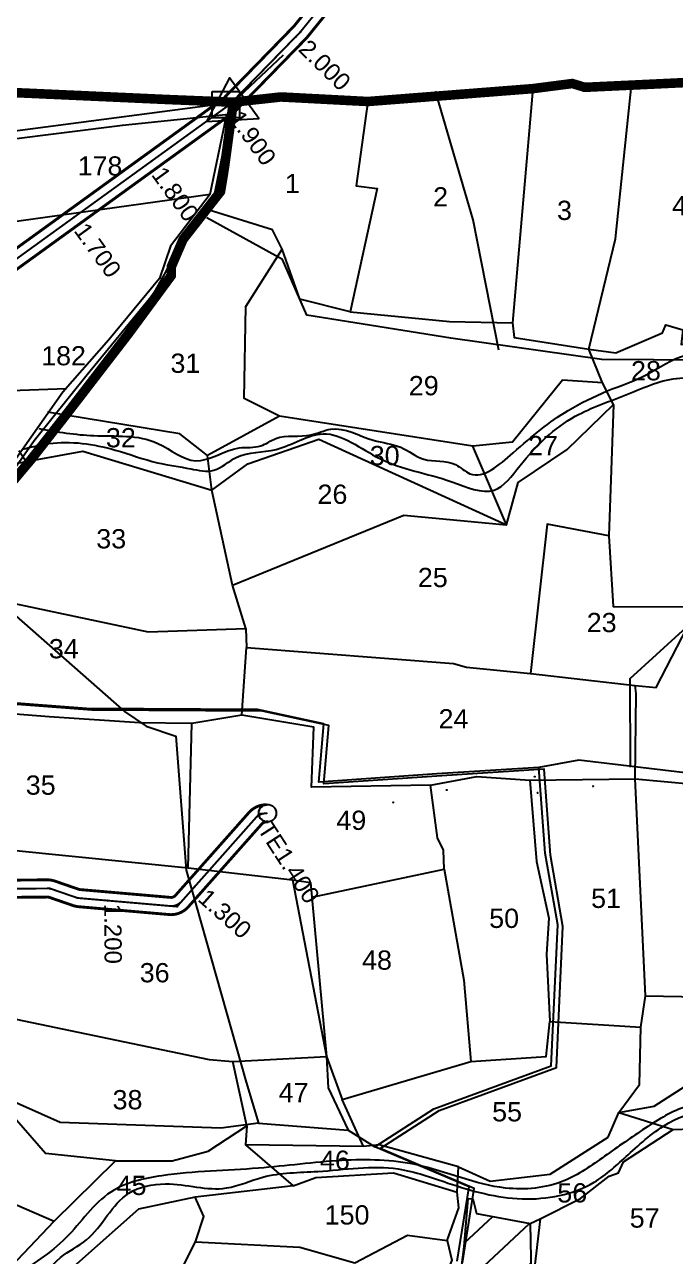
# Model space of a CAD drawing. Header units: inches. Extents: x 206739 to 240559, y 1587423 to 1599564.
# Drawn here: x 212730 to 213410, y 1591389 to 1592678 of the extents above; entities that cross this region are included whole.
import ezdxf
from ezdxf.enums import TextEntityAlignment as Align

# ---------------------------------------------------------------- set-up
doc = ezdxf.new("R2010")
doc.units = ezdxf.units.IN
doc.header["$MEASUREMENT"] = 0
doc.linetypes.add('DASHED2', pattern=[0.375, 0.25, -0.125])
doc.linetypes.add('HIDDEN2', pattern=[0.1875, 0.125, -0.0625])
for name, color, linetype in [('BLOCK', 72, 'Continuous'), ('BOUNDRY STONES', 240, 'Continuous'), ('CANAL1', 7, 'Continuous'), ('CSMark', 72, 'Continuous'), ('PLOT', 7, 'Continuous'), ('PLOT NO', 7, 'Continuous'), ('PLOTS', 7, 'Continuous'), ('ROADS', 1, 'Continuous'), ('STREAM', 4, 'Continuous'), ('STREAMS', 4, 'Continuous'), ('text2', 7, 'Continuous'), ('VILLAGE BOUNDRY', 5, 'Continuous'), ('VILLAGE BOUNDRY STONES', 1, 'Continuous')]:
    doc.layers.add(name, color=color, linetype=linetype)
doc.styles.add('FONT1', font='Arial')
doc.styles.get("Standard").update_dxf_attribs({"font": 'arial.ttf'})

# ---------------------------------------------------------------- blocks, each defined once
blk = doc.blocks.new('CIRCLE-BOX')
for p, q in [((-0.5, 0), (0.5, 0)), ((0, 0.5), (0, -0.5))]:
    blk.add_line(p, q)
blk.add_circle((0, 0), 0.2)

msp = doc.modelspace()

# ---------------------------------------------------------------- hatches: boundary and pattern name
at = {"layer": 'STREAM'}
h = msp.add_hatch(dxfattribs=at)
h.set_pattern_fill('ANSI31', color=256, scale=251.742088, angle=-1.98793807)
h.set_pattern_definition([(43.01206, (210510.003, 1585718.84), (-21.4658, 23.00954), [])])
h.paths.add_polyline_path([(213173.41061, 1591277.2904), (213165.06376, 1591260.15335), (213249.7002, 1591247.07628), (213254.39133, 1591229.42635), (213307.00061, 1591232.3695), (213327.37551, 1591269.28602), (213317.68094, 1591295.58821), (213329.61678, 1591333.85748), (213259.65777, 1591350.59337), (213258.38355, 1591423.42559), (213192.42514, 1591435.72128), (213189.37722, 1591399.09652)])

# ---------------------------------------------------------------- linework, layer by layer
at = {"layer": 'BOUNDRY STONES', "color": 1}
msp.add_lwpolyline([(212947.86677, 1592596.51092), (213000.44056, 1592645.94533)], dxfattribs=at)
msp.add_lwpolyline([(212925.66097, 1592607.61485), (212954.4219, 1592607.55725), (212954.3667, 1592579.99845), (212925.60577, 1592580.05605)], close=True, dxfattribs=at)
at = {"layer": 'CANAL1', "color": 200, "linetype": 'ByBlock', "ltscale": 40, "const_width": 3}
for points in [[(211255.56094, 1591927.09221), (211725.84993, 1592156.01595, 0.0814245293), (211727.43499, 1592157.1368), (211993.38294, 1592419.17375, -0.1936889339), (212009.92227, 1592426.07601), (212707.13038, 1592434.93883, 0.1547251941), (212710.57318, 1592436.07869), (212938.09301, 1592600.83443), (213011.26284, 1592675.98183), (213065.92717, 1592743.56681), (213150.98064, 1592854.63664), (213252.4062, 1592975.14226), (213630.99429, 1593342.6251)], [(211263.43906, 1591910.90779), (211733.72806, 1592139.83154, 0.0814245293), (211740.06828, 1592144.31495), (212006.01623, 1592406.3519, -0.1936889339), (212010.15106, 1592408.07746), (212707.35918, 1592416.94028, 0.1547251941), (212721.13035, 1592421.49973), (212949.90699, 1592587.16557), (213024.73716, 1592664.01817), (213080.07283, 1592732.43319), (213165.01936, 1592843.36336), (213265.5938, 1592962.85774), (213637.00571, 1593323.3749)]]:
    msp.add_lwpolyline(points, format="xyb", dxfattribs=at)
at = {"layer": 'CANAL1', "color": 1, "linetype": 'HIDDEN2', "ltscale": 50, "const_width": 2}
msp.add_lwpolyline([(211259.5, 1591919), (211732, 1592149), (212004, 1592417), (212712, 1592426), (212944, 1592594), (213018, 1592670), (213073, 1592738), (213158, 1592849), (213259, 1592969), (213634, 1593333)], dxfattribs=at)
at = {"layer": 'CANAL1', "color": 1, "linetype": 'HIDDEN2', "ltscale": 50, "const_width": 2, "elevation": 89.783}
msp.add_lwpolyline([(211813, 1591494), (211830, 1591512), (211811.19998, 1591626.68013), (211809.62572, 1591636.33818), (211819.65256, 1591660.39996), (211837.62754, 1591674.42163), (211869.97169, 1591681.21287), (212216, 1591706), (212247, 1591704), (212378, 1591695), (212510, 1591772), (212756, 1591774), (212785, 1591764), (212889, 1591755), (212975, 1591852), (212983.63319, 1591852.73999)], dxfattribs=at)
at = {"layer": 'CANAL1', "color": 200, "linetype": 'ByBlock', "ltscale": 40, "const_width": 3, "elevation": 89.783}
for points in [[(211868.71973, 1591690.14625), (212215.96805, 1591715.02077), (212247.59816, 1591712.98012), (212374.01503, 1591704.29499, 0.1502835412), (212377.4495, 1591705.09821), (212502.01879, 1591777.76363, -0.1307232176), (212513.91658, 1591781.03214), (212753.3506, 1591782.97876, -0.085252988), (212761.36949, 1591781.6685), (212786.18275, 1591773.11221, 0.0615114203), (212787.6214, 1591772.80679), (212882.26214, 1591764.61672, 0.2372463221), (212887.26899, 1591766.61395), (212964.29148, 1591853.48814, -0.1923016701), (212980.20009, 1591861.47872), (212982.86458, 1591861.70711)], [(211871.22364, 1591672.27949), (212216.03195, 1591696.97923), (212246.40184, 1591695.01988), (212372.7813, 1591686.33732, 0.1502835412), (212386.51918, 1591689.55019), (212511.08847, 1591762.21561, -0.1307232176), (212514.06291, 1591763.03273), (212753.49694, 1591764.97935, -0.085252988), (212755.50166, 1591764.65179), (212780.31492, 1591756.09549, 0.0615114203), (212786.06951, 1591754.87381), (212880.71025, 1591746.68375, 0.2372463221), (212900.73767, 1591754.67264), (212977.76015, 1591841.54684, -0.19230167), (212981.73731, 1591843.54448), (212984.4018, 1591843.77287)]]:
    msp.add_lwpolyline(points, format="xyb", dxfattribs=at)
at = {"layer": 'CANAL1', "color": 1, "linetype": 'HIDDEN2', "ltscale": 50, "const_width": 2, "elevation": 89.783}
msp.add_lwpolyline([(211869.97169, 1591681.21287), (212216, 1591706), (212247, 1591704), (212373.39816, 1591695.31616, 0.1502835412), (212381.98434, 1591697.3242), (212506.55363, 1591769.98962, -0.1307232176), (212513.98975, 1591772.03244), (212753.42377, 1591773.97906, -0.085252988), (212758.43558, 1591773.16015), (212783.24884, 1591764.60385, 0.0615114203), (212786.84545, 1591763.8403), (212881.48619, 1591755.65023, 0.2372463221), (212894.00333, 1591760.64329), (212971.02581, 1591847.51749, -0.1923016701), (212980.9687, 1591852.5116), (212983.63319, 1591852.73999)], format="xyb", dxfattribs=at)
at = {"layer": 'CSMark', "linetype": 'Continuous'}
for p in [(213013.1254, 1592664.99365), (213013.1254, 1592664.99365), (212943.26128, 1592593.46507), (212943.26128, 1592593.46507), (212862.26707, 1592534.81409), (212781.27286, 1592476.1631), (212781.27286, 1592476.1631), (212974.09813, 1591850.15814, 89.783), (212907.38107, 1591775.73213, 89.783), (212815.87303, 1591761.3283, 89.783)]:
    msp.add_point(p, dxfattribs=at)
at = {"layer": 'PLOT'}
for points in [[(213319.74243, 1592338.15248), (213347.45798, 1592453.42091), (213364.18086, 1592614.36463)], [(213260.88791, 1592610.68741), (213239.64719, 1592365.55172)], [(213088.55663, 1592597.22426), (213076.40313, 1592509.0233), (213098.19153, 1592506.19838), (213069.92746, 1592377.29499), (213017.54089, 1592390.38474), (212998.87154, 1592442.64391), (212988.7947, 1592463.01607), (212921.57259, 1592483.93059)], [(212720.09037, 1592218.54968), (212790.49676, 1592231.41246), (212925.35429, 1592190.76758), (212962.95027, 1592218.36224), (213037.11811, 1592244.04528), (213233.42445, 1592154.47439), (213198.35168, 1592236.6107), (212996.32517, 1592268.02715), (212959.04822, 1592286.66082), (212961.10388, 1592382.92152), (212998.87154, 1592442.64391)], [(213069.92746, 1592377.29499), (213174.08637, 1592366.93749), (213239.64719, 1592365.55172), (213241.49485, 1592350.36017), (213319.74243, 1592338.15248), (213347.8086, 1592334.21215), (213396.80719, 1592355.35084), (213400.06029, 1592363.54316), (213417.99348, 1592358.47147), (213416.27268, 1592343.10717), (213463.19583, 1592352.15664), (213461.9447, 1592333.21664), (213519.88523, 1592317.5612), (213565.15097, 1592321.62573), (213607.00824, 1592319.85939), (213615.65004, 1592329.34776), (213653.4909, 1592324.77154), (213653.06929, 1592312.62491), (213673.61972, 1592305.97929), (213693.02174, 1592334.67082), (213696.99983, 1592338.09213), (213758.78747, 1592335.66013), (213816.25488, 1592357.69133), (213880.03024, 1592361.07101)], [(212628.89592, 1592081.3427), (212634.4677, 1592087.82924), (212700.66894, 1592075.83573), (212858.96748, 1592042.30241), (212960.85253, 1592045.84118), (212961.48096, 1592026.16603), (213178.19605, 1592009.22062), (213191.543, 1592005.39031), (213258.71533, 1591998.84998), (213368.22188, 1591986.21056), (213390.05655, 1591984.19006), (213433.54311, 1592068.62886), (213562.90453, 1592094.02108), (213562.01668, 1592153.39573), (213534.20893, 1592177.50923), (213484.9722, 1592252.66685), (213459.31432, 1592290.17383), (213444.67598, 1592293.20719), (213457.52185, 1592323.48542), (213461.9447, 1592333.21664)], [(213233.42445, 1592154.47439), (213245.84588, 1592198.69306), (213297.05228, 1592233.19927), (213345.55468, 1592280.12065), (213333.92671, 1592302.8015), (213319.74243, 1592338.15248)], [(213333.92671, 1592302.8015), (213291.97027, 1592305.7767), (213239.79917, 1592240.75583), (213198.35168, 1592236.6107)], [(213345.55468, 1592280.12065), (213340.37475, 1592142.74825), (213275.96356, 1592155.10637), (213258.71533, 1591998.84998)], [(212960.85253, 1592045.84118), (212946.9691, 1592091.36547), (212925.35429, 1592190.76758), (212920.82307, 1592226.88883), (212892.048, 1592249.72287), (212753.42418, 1592272.30464)], [(212996.32517, 1592268.02715), (212920.82307, 1592226.88883)], [(212946.9691, 1592091.36547), (213126.04891, 1592164.38361), (213233.42445, 1592154.47439)], [(213340.37475, 1592142.74825), (213345.11221, 1592068.96344), (213345.11221, 1592068.96344), (213433.54311, 1592068.62886)], [(213154.20753, 1591881.86463), (213202.39378, 1591891.01615), (213257.75581, 1591887.37546), (213367.91863, 1591888.70891), (213519.70792, 1591874.84497), (213532.10746, 1591872.69552), (213555.78152, 1591873.16309), (213554.87723, 1592020.60456), (213562.90453, 1592094.02108)], [(212956.69576, 1591955.20577), (212961.48096, 1592026.16603)], [(213378.95591, 1591661.53724), (213367.91863, 1591888.70891), (213369.12014, 1591977.75427), (213368.22188, 1591986.21056)], [(212557.43255, 1591815.86791), (212716.95517, 1591813.92751), (212900.59435, 1591795.6201), (213009.77854, 1591782.88035), (213028.45078, 1591780.10129), (213030.04911, 1591764.703), (213168.22053, 1591794.00945), (213167.63682, 1591814.06061), (213161.26331, 1591827.06751), (213154.20753, 1591881.86463), (213029.57974, 1591879.79762), (213032.19252, 1591942.78292), (212956.69576, 1591955.20577), (212904.63793, 1591946.46994), (212849.63336, 1591947.10058), (212755.15404, 1591953.36329), (212675.61595, 1591959.95975), (212604.79597, 1591973.32238)], [(212900.59435, 1591795.6201), (212904.63793, 1591946.46994)], [(213257.75581, 1591887.37546), (213264.97254, 1591802.08478), (213277.94985, 1591742.85784), (213275.33103, 1591705.07054), (213278.96143, 1591634.7059)], [(213168.22053, 1591794.00945), (213188.76944, 1591678.03607), (213196.23778, 1591592.84412)], [(213009.77854, 1591782.88035), (213045.17602, 1591598.08709)], [(212477.48567, 1591278.83903), (212486.20873, 1591278.61886), (212558.78429, 1591305.80386), (212652.78806, 1591354.87678), (212680.0045, 1591355.91237), (212715.90404, 1591378.71247), (212760.65843, 1591425.9559), (212824.57206, 1591489.08648), (212883.74372, 1591489.0129), (212921.46425, 1591499.01948), (212962.04338, 1591525.71072), (212947.1875, 1591592.94054), (213045.17602, 1591598.08709), (213061.57857, 1591553.06956), (213196.23778, 1591592.84412), (213274.83903, 1591598.09374), (213278.96143, 1591634.7059), (213374.11738, 1591628.93889), (213378.95591, 1591661.53724), (213567.48151, 1591658.09275)], [(212696.75069, 1591642.01576), (212922.65081, 1591594.93353), (212947.1875, 1591592.94054)], [(213183.48661, 1591482.68888), (213216.38078, 1591467.7694), (213279.21752, 1591475.12676), (213339.95984, 1591513.8216), (213351.03574, 1591539.49964), (213372.74169, 1591568.9512), (213374.11738, 1591628.93889)], [(213351.03574, 1591539.49964), (213387.86565, 1591546.16996), (213430.72528, 1591573.82746), (213477.12422, 1591563.77147), (213552.38663, 1591577.58639), (213583.49715, 1591587.63468), (213606.25082, 1591632.70429)], [(212824.57206, 1591489.08648), (212751.58624, 1591496.77428), (212690.50752, 1591566.34756), (212505.98033, 1591600.0967)], [(213083.99563, 1591504.1592), (213061.57857, 1591553.06956)], [(213351.03574, 1591539.49964), (213407.90888, 1591521.81588)], [(212962.04338, 1591525.71072), (212960.48084, 1591505.79685), (213010.42997, 1591462.72998), (212908.1323, 1591451.13902)], [(213173.41061, 1591277.2904), (213189.37722, 1591399.09652), (213193.57961, 1591449.59381), (213198.21539, 1591449.4329), (213202.07412, 1591433.92255), (213258.38355, 1591423.42559), (213268.81726, 1591428.43298), (213311.0569, 1591449.61906), (213340.93407, 1591472.9478), (213350.66607, 1591476.54792), (213355.98789, 1591487.93079), (213407.90888, 1591521.81588), (213426.944, 1591522.43434)], [(213010.42997, 1591462.72998), (213034.06799, 1591471.44793), (213115.38952, 1591476.57393), (213182.03834, 1591456.24354), (213183.48661, 1591482.68888), (213100.49019, 1591505.70632), (213083.99563, 1591504.1592), (212960.48084, 1591505.79685)], [(212474.7013, 1591481.39502), (212573.1615, 1591441.34114), (212689.73883, 1591430.87064), (212699.7221, 1591452.20552), (212760.65843, 1591425.9559)], [(212884.4172, 1591356.80426), (212908.33114, 1591404.33242), (212917.10013, 1591430.71787), (212908.1323, 1591451.13902), (212848.85951, 1591438.50069), (212737.3652, 1591339.72069)], [(213268.81726, 1591428.43298), (213259.65777, 1591350.59337)], [(213258.38355, 1591423.42559), (213259.65777, 1591350.59337), (213329.61678, 1591333.85748), (213317.68094, 1591295.58821), (213327.37551, 1591269.28602), (213307.00061, 1591232.3695), (213254.39133, 1591229.42635), (213249.7002, 1591247.07628), (213165.06376, 1591260.15335)]]:
    msp.add_lwpolyline(points, dxfattribs=at)
at = {"layer": 'PLOTS'}
for points in [[(212475.06017, 1592466.77487), (212544.91607, 1592459.51657), (212614.03096, 1592457.62871), (212695.83557, 1592468.72126), (212923.73724, 1592500.35326), (212941.02607, 1592583.90572)], [(212494.21491, 1592544.60707), (212556.65621, 1592536.05186), (212652.23437, 1592546.87812), (212709.83744, 1592557.21659), (212832.15026, 1592572.5691), (212946.23087, 1592584.44766)], [(212923.73724, 1592500.35326), (212882.28427, 1592445.91493), (212870.55092, 1592412.01462), (212817.86269, 1592347.86994), (212769.76308, 1592293.05167), (212687.34672, 1592176.72841), (212663.23418, 1592142.69575), (212626.10154, 1592105.66668), (212554.77398, 1592050.27372), (212498.53069, 1592013.84433), (212455.70775, 1591967.42447), (212413.98427, 1591921.53263), (212362.0436, 1591851.54521), (212323.88458, 1591775.14556), (212280.73296, 1591650.99249)], [(212589.91639, 1592294.58598), (212637.28341, 1592292.11454), (212715.29274, 1592294.89201), (212773.32699, 1592297.11339)]]:
    msp.add_lwpolyline(points, dxfattribs=at)
at = {"layer": 'ROADS'}
for points in [[(212326.45829, 1592662.62084), (212448.64215, 1592583.01126), (212505.40397, 1592550.90453), (212567.78776, 1592547.38913), (212724.86619, 1592567.41733), (212947.86677, 1592596.51092)], [(213225.5355, 1592337.26616), (213198.784, 1592473.31551), (213159.15282, 1592608.07263)], [(212310.12474, 1592518.6427), (212363.78435, 1592428.77158), (212418.23848, 1592313.66844), (212488.94898, 1592202.35702), (212548.1593, 1592122.05509), (212577.79183, 1592081.86701), (212589.75933, 1592070.40447), (212668.38447, 1592141.11348), (212739.77571, 1592242.71007), (212794.91178, 1592311.67155), (212864.93671, 1592397.08663), (212877.47823, 1592419.3428), (212894.54956, 1592456.66597), (212928.42731, 1592500.94502), (212947.86677, 1592596.51092)], [(213363.11272, 1591900.91293), (213362.89404, 1591993.78535), (213417.7453, 1592043.96439), (213489.46075, 1592069.97336), (213548.09306, 1592142.44971), (213568.13704, 1592181.5532), (213559.62822, 1592233.93147), (213542.54143, 1592308.91521), (213441.85579, 1592326.65911), (213333.20656, 1592327.48223), (213175.27467, 1592349.77921), (213024.64375, 1592373.67884), (212999.13159, 1592432.05212), (212919.99469, 1592475.58088)], [(212693.02924, 1592176.89504), (212703.14485, 1592137.74048), (212700.13837, 1592076.55305), (212834.19613, 1591959.01717), (212856.59265, 1591943.66481), (212887.89108, 1591933.19245), (212898.52859, 1591793.23346), (212961.2815, 1591571.20136), (212974.22877, 1591528.35136), (212934.72215, 1591523.22071), (212766.85096, 1591528.99716), (212704.9668, 1591556.5587), (212645.37507, 1591562.58199), (212555.80891, 1591577.40122), (212518.43442, 1591580.6423), (212469.31982, 1591620.03039)], [(213762.89539, 1591959.0954), (213707.29921, 1591970.44831), (213666.14346, 1591976.16165), (213625.49349, 1591978.79685), (213597.58446, 1591977.54916), (213590.08554, 1592029.69861), (213558.71568, 1592029.3189), (213545.06173, 1592017.06529), (213545.06047, 1591890.0515), (213426.14629, 1591894.17901), (213309.0396, 1591908.03418), (213267.37965, 1591900.51262)], [(213181.96818, 1591384.06255), (213194.40391, 1591461.86679), (213095.96738, 1591503.76711), (213157.60778, 1591543.43608), (213280.35421, 1591588.55234), (213287.08537, 1591735.99825), (213274.08002, 1591810.72622), (213267.37965, 1591900.51262), (213160.60968, 1591893.72302), (213037.12036, 1591885.26672), (213042.37111, 1591946.28371), (212973.11432, 1591961.2638), (212794.4702, 1591962.35094), (212624.23094, 1591975.25639), (212543.19962, 1591998.62102)], [(213187.36044, 1591382.19778), (213199.79617, 1591460.00201), (213101.35964, 1591501.90234), (213163.00004, 1591541.5713), (213285.74647, 1591586.68756), (213292.47763, 1591734.13348), (213279.47229, 1591808.86145), (213272.77191, 1591898.64785), (213166.00194, 1591891.85824), (213042.51262, 1591883.40195), (213047.76337, 1591944.41893), (212978.50658, 1591959.39902), (212799.86246, 1591960.48617), (212629.6232, 1591973.39162), (212548.59188, 1591996.75624)], [(213030.04911, 1591764.703), (213045.17602, 1591598.08709), (213047.07677, 1591565.42154), (213067.83272, 1591521.05633)], [(212974.22877, 1591528.35136), (213067.83272, 1591521.05633), (213095.96738, 1591503.76711)]]:
    msp.add_lwpolyline(points, dxfattribs=at)
at = {"layer": 'STREAM'}
for points in [[(212908.33114, 1591404.33242), (213017.42569, 1591398.83398), (213074.93738, 1591382.18651), (213130.0884, 1591411.26525), (213171.6259, 1591405.59716), (213183.82517, 1591440.0072), (213182.03834, 1591456.24354)], [(213171.6259, 1591405.59716), (213176.31585, 1591385.18941), (213164.57729, 1591355.73084), (213165.12082, 1591275.70903)]]:
    msp.add_lwpolyline(points, dxfattribs=at)
for points in [[(212744.53851, 1592255.05628), (212802.08558, 1592247.67815), (212868.94368, 1592239.6181), (212908.52169, 1592221.38487), (212953.86826, 1592234.87681), (212976.55913, 1592236.95892), (212992.26471, 1592244.66415), (213029.01539, 1592248.41051), (213049.6915, 1592254.50837), (213094.16755, 1592242.92066), (213122.98981, 1592235.46343), (213146.97625, 1592223.15206), (213180.1638, 1592217.33686), (213195.27245, 1592207.84464), (213240.36922, 1592229.65676), (213297.9141, 1592273.93327), (213338.83519, 1592294.39435), (213380.3616, 1592311.60601), (213420.91165, 1592331.72126), (213472.55957, 1592319.88462), (213494.53752, 1592280.73954), (213519.07593, 1592250.77606), (213529.97683, 1592223.49428), (213571.25871, 1592192.28826), (213599.33689, 1592173.73675), (213634.58264, 1592196.1884), (213666.2943, 1592230.6002), (213688.57465, 1592282.91628), (213701.55567, 1592323.5352), (213747.28362, 1592327.32867), (213793.1235, 1592334.34666), (213829.20672, 1592339.55104), (213874.6756, 1592346.2232), (213894.36097, 1592344.46378), (213920.92514, 1592341.38795), (213937.2837, 1592336.87429)], [(212463.11691, 1591240.70887), (212521.98962, 1591258.75762), (212565.31349, 1591268.3392), (212630.78902, 1591303.47961), (212646.75024, 1591303.84938), (212672.69036, 1591325.35065), (212736.47786, 1591356.49953), (212767.14856, 1591387.76724), (212794.37778, 1591406.45243), (212838.66816, 1591455.15893), (212876.91314, 1591464.9168), (212940.78872, 1591460.62118), (212978.85889, 1591472.00174), (213036.09439, 1591477.93761), (213120.31879, 1591480.55688), (213172.27518, 1591465.82055), (213249.82474, 1591449.27211), (213325.19545, 1591466.78151), (213360.62608, 1591495.34359), (213403.38948, 1591528.73197), (213496.11493, 1591547.54141), (213567.29921, 1591547.38004), (213612.88664, 1591574.7191), (213632.43746, 1591611.91546), (213639.56069, 1591644.0005), (213638.98867, 1591714.17206), (213635.11208, 1591755.64576), (213631.12077, 1591780.4954), (213617.74473, 1591867.08039), (213617.4368, 1591922.22417), (213619.25685, 1592006.72545), (213609.46455, 1592087.35984), (213614.74121, 1592132.68923), (213632.97216, 1592165.61852), (213655.53061, 1592207.3879), (213682.25825, 1592241.24213), (213704.20518, 1592286.73293), (213723.87729, 1592309.36142), (213723.47563, 1592317.71253)], [(212727.29967, 1592233.40528), (212755.0035, 1592239.40316), (212824.42294, 1592232.59815), (212868.689, 1592219.34045), (212903.29709, 1592213.01116), (212927.43876, 1592211.44063), (212951.00254, 1592224.90797), (212992.72229, 1592233.34967), (213041.67862, 1592249.59853), (213100.90467, 1592223.73405), (213176.31825, 1592199.50543), (213220.64721, 1592190.64361), (213247.55939, 1592216.08224), (213305.44968, 1592267.91725), (213360.20066, 1592291.08989), (213414.67488, 1592307.8798), (213451.84616, 1592301.46154), (213489.34135, 1592272.68847), (213513.92759, 1592220.55472), (213573.66709, 1592155.28343), (213589.61979, 1592118.46717), (213597.78596, 1592046.9063), (213600.65403, 1591992.22979), (213606.59117, 1591941.47593), (213609.66035, 1591882.03069), (213617.58759, 1591820.16151), (213627.81142, 1591743.05987), (213631.25106, 1591673.22395), (213616.81834, 1591595.37288), (213596.7807, 1591575.56351), (213547.01658, 1591560.88694), (213472.81229, 1591551.61486), (213422.54988, 1591546.00302), (213378.59182, 1591523.17517), (213335.97047, 1591493.75747), (213293.4766, 1591468.01355), (213232.47435, 1591460.56756), (213139.60064, 1591484.78059), (213061.34406, 1591489.336), (212974.18405, 1591481.32663), (212873.03861, 1591473.4349), (212819.65891, 1591456.36627), (212772.71017, 1591408.3398), (212718.30751, 1591368.29634), (212639.68566, 1591321.64565), (212594.41597, 1591300.77978), (212532.04075, 1591274.99032), (212499.43865, 1591258.46644), (212466.61123, 1591256.6633)]]:
    msp.add_spline(points, degree=3, dxfattribs=at)
at = {"layer": 'STREAMS'}
msp.add_lwpolyline([(212732.62043, 1592218.22132), (212723.40947, 1592231.67447)], dxfattribs=at)
at = {"layer": 'text2', "linetype": 'Continuous'}
msp.add_circle((212983.63319, 1591852.73999, 89.783), 9.11576, dxfattribs=at)
at = {"layer": 'VILLAGE BOUNDRY', "linetype": 'DASHED2', "ltscale": 50}
for points, const_width in [([(212947.86677, 1592596.51092), (212997.58843, 1592601.98662), (213088.55663, 1592597.22426), (213260.88791, 1592610.68741), (213302.33993, 1592616.0426), (213315.33245, 1592612.07748), (213364.18086, 1592614.36463), (213508.14855, 1592621.20512), (213568.54452, 1592621.73174), (213748.7408, 1592637.95972), (213869.1831, 1592645.35258), (213869.1831, 1592645.35258)], 4), ([(212947.86677, 1592596.51092), (212938.53437, 1592527.69343), (212934.45917, 1592503.00866), (212895.32021, 1592452.95799), (212883.02714, 1592424.43288), (212883.0085, 1592415.12748), (212838.02639, 1592354.05926), (212772.87295, 1592269.38102), (212736.29256, 1592222.58644), (212712.77252, 1592194.62771), (212669.72819, 1592136.54251), (212614.77894, 1592080.69769), (212593.20748, 1592062.23048), (212561.82314, 1591958.98335), (212550.72697, 1591902.10001), (212534.21855, 1591815.37556), (212510.2791, 1591724.8097), (212491.98122, 1591634.24714), (212475.46433, 1591546.31991), (212459.43212, 1591544.27734), (212428.92066, 1591440.99936), (212404.997, 1591366.114)], 10)]:
    msp.add_lwpolyline(points, dxfattribs=dict(at, const_width=const_width))
for points in [[(212712.77252, 1592194.62771, 10, 10, 0), (212736.29256, 1592222.58644, 10, 10, 0), (212772.87295, 1592269.38102, 10, 10, 0), (212838.02639, 1592354.05926, 10, 10, 0), (212883.0085, 1592415.12748, 10, 10, 0), (212883.02714, 1592424.43288, 10, 10, 0), (212895.32021, 1592452.95799, 10, 10, 0), (212934.45917, 1592503.00866, 10, 10, 0), (212938.53437, 1592527.69343, 10, 10, 0), (212947.86677, 1592596.51092, 10, 10, 0), (212997.58843, 1592601.98662, 10, 10, 0), (213088.55663, 1592597.22426, 10, 10, 0), (213260.88791, 1592610.68741, 10, 10, 0), (213302.33993, 1592616.0426, 10, 10, 0), (213315.33245, 1592612.07748, 10, 10, 0), (213364.18086, 1592614.36463, 10, 10, 0), (213508.14855, 1592621.20512, 10, 10, 0)], [(212701.30259, 1592607.34835, 10, 10, 0), (212881.16145, 1592599.22863, 10, 10, 0), (212947.86677, 1592596.51092, 10, 10, 0), (212938.53437, 1592527.69343, 10, 10, 0), (212934.45917, 1592503.00866, 10, 10, 0), (212895.32021, 1592452.95799, 10, 10, 0), (212883.02714, 1592424.43288, 10, 10, 0), (212883.0085, 1592415.12748, 10, 10, 0), (212838.02639, 1592354.05926, 10, 10, 0), (212772.87295, 1592269.38102, 10, 10, 0), (212736.29256, 1592222.58644, 10, 10, 0), (212712.77252, 1592194.62771, 10, 10, 0)]]:
    msp.add_lwpolyline(points, format="xyseb", dxfattribs=at)
at = {"layer": 'VILLAGE BOUNDRY STONES'}
msp.add_lwpolyline([(212919.65364, 1592576.26086), (212974.55464, 1592579.60425), (212944.01119, 1592622.15657), (212919.65364, 1592576.26086)], dxfattribs=at)

# ---------------------------------------------------------------- block references
at = {"layer": 'BLOCK'}
for p in [(213018, 1592670, 89.136), (213018, 1592670, 89.136), (212944, 1592594, 89.059), (212944, 1592594, 89.059), (213263, 1591891, 90.091), (213324, 1591881, 90.075), (213171, 1591877, 89.643), (213266, 1591874, 90.131), (213115, 1591864, 90.229), (212975, 1591852, 90.219), (212756, 1591774, 90.193), (212785, 1591764, 90.216), (212889, 1591755, 90.2)]:
    msp.add_blockref('CIRCLE-BOX', p, dxfattribs=at)

# ---------------------------------------------------------------- texts
at = {"layer": 'CSMark', "color": 1, "linetype": 'Continuous', "style": 'FONT1'}
for s, rotation, p in [('2.000', 315.76389822, (213021.00658, 1592657.31987)), ('1.900', 305.90972294, (212949.71289, 1592584.5557)), ('1.800', 305.90972348, (212868.71868, 1592525.90472)), ('1.700', 305.90972294, (212787.72447, 1592467.25374)), ('TE1.400', 302.91802997, (212980.07596, 1591840.9242, 89.783)), ('1.300', 318.43986945, (212915.61192, 1591768.43467, 89.783))]:
    msp.add_text(s, height=18, rotation=rotation, dxfattribs=at).set_placement(p, align=Align.MIDDLE_LEFT)
msp.add_text('1.200', height=18, rotation=270.46580869, dxfattribs=at).set_placement((212822.30325, 1591695.04763, 89.783), align=Align.MIDDLE_RIGHT)
at = {"layer": 'PLOT NO'}
for s, height, p in [('1', 20.13937, (213009.57572, 1592511.42018)), ('2', 20.13937, (213164.59603, 1592497.50234)), ('4', 20.13937, (213414.50273, 1592488.30817)), ('3', 20.13937, (213294.14406, 1592483.3796)), ('31', 20.139367, (212897.75337, 1592323.43158)), ('28', 20.139367, (213379.36034, 1592315.62586)), ('29', 20.139367, (213147.00918, 1592299.98199)), ('32', 20.139367, (212830.25262, 1592245.52944)), ('27', 20.139367, (213271.68895, 1592237.29427)), ('30', 20.139367, (213106.13077, 1592226.83495)), ('26', 20.139367, (213051.4995, 1592186.39266)), ('33', 20.139367, (212820.20282, 1592139.80126)), ('25', 20.139367, (213156.43737, 1592099.30307)), ('23', 20.139367, (213333.033, 1592052.17469)), ('34', 20.139367, (212770.57972, 1592024.80352)), ('24', 20.139367, (213178.12489, 1591951.45004)), ('35', 20.139367, (212746.45863, 1591882.11046)), ('49', 20.139367, (213071.27026, 1591845.29536)), ('51', 20.139367, (213337.61264, 1591763.66502)), ('50', 20.139367, (213231.02132, 1591742.74416)), ('48', 20.139367, (213098.08516, 1591699.02894)), ('36', 20.139367, (212865.63202, 1591685.85338)), ('47', 20.139367, (213010.88411, 1591560.47312)), ('38', 20.139367, (212837.229, 1591552.98791)), ('55', 20.139367, (213234.11472, 1591540.37563)), ('46', 20.139367, (213054.05814, 1591489.67197)), ('45', 20.139367, (212841.41292, 1591463.31346)), ('56', 20.139367, (213302.23524, 1591455.54149)), ('150', 20.139367, (213066.78859, 1591432.44486)), ('57', 20.139367, (213377.98203, 1591429.20353))]:
    msp.add_text(s, height=height, dxfattribs=at).set_placement(p, align=Align.MIDDLE_CENTER)
at = {"layer": 'PLOTS'}
for s, p in [('178', (212785.19538, 1592519.83472)), ('182', (212747.08648, 1592321.28694))]:
    msp.add_text(s, height=20, dxfattribs=at).set_placement(p)

doc.saveas('drawing.dxf')
